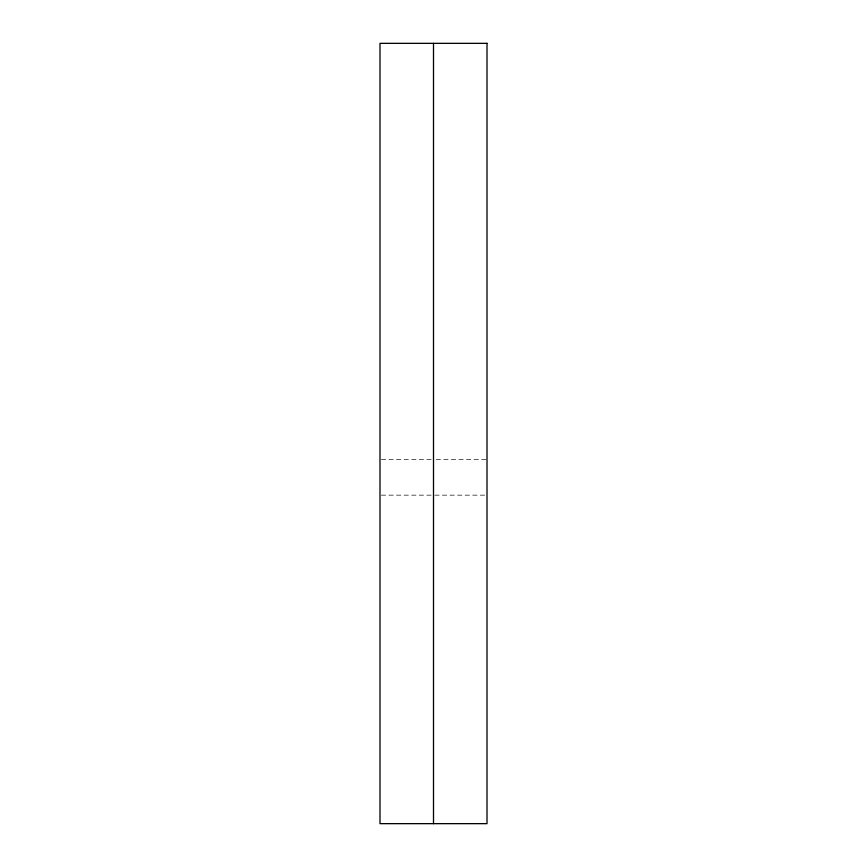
<?xml version="1.0" encoding="UTF-8"?>
<svg xmlns="http://www.w3.org/2000/svg" width="867" height="867" viewBox="0 0 867 867"><rect width="100%" height="100%" fill="white"/><g stroke="black" fill="none" stroke-linecap="round" stroke-linejoin="round"><path stroke-width="0.65" stroke-dasharray="4.33 3.25" d="M381.339 459.488L433.5 459.488M436.177 459.488L487.005 459.488M381.339 495.155L433.5 495.155M434.833 495.155L487.005 495.155"/><path stroke-width="1.3" d="M433.5 43.35L433.5 823.65M487.005 43.35L379.995 43.35L379.995 823.65L487.005 823.65L487.005 43.35"/></g></svg>
